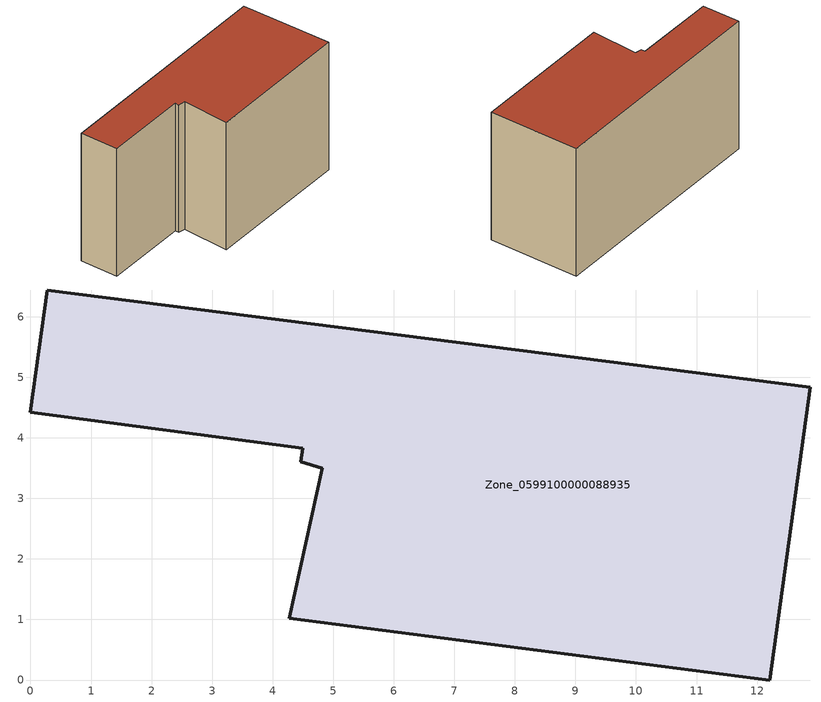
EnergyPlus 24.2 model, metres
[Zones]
Zone_0599100000088935
 floor ground (C_G): 0.28,6.44 12.88,4.84 12.21,0 4.28,1.02 4.82,3.5 4.46,3.61 4.5,3.83 0,4.42 z0
 wall outside (C_F): 12.88,4.84 0.28,6.44 0,4.42 4.5,3.83 4.46,3.61 4.82,3.5 4.28,1.02 12.21,0 12.88,4.84 z0:7.18
 roof outside (C_R): 4.82,3.5 4.28,1.02 12.21,0 12.88,4.84 0.28,6.44 0,4.42 4.5,3.83 4.46,3.61 z7.18
[BUILDING]
Pand.0599100000088935: North Axis=0; Terrain=City; Loads Convergence Tolerance Value=0.04; Temperature Convergence Tolerance Value=0.4; Solar Distribution=FullExterior; Maximum Number of Warmup Days=25; Minimum Number of Warmup Days=1
[Site:Location]
Rotterdam.The.Hague.AP_ZH_NLD Design_Conditions: Latitude=51.96; Longitude=4.45; Time Zone=1; Elevation=-4.5
[SITE:GROUNDTEMPERATURE:BUILDINGSURFACE]
18, 18, 18, 18, 18, 18, 18, 18, 18, 18, 18, 18
[MATERIAL] Thermal Absorptance=0.9; Solar Absorptance=0.7; Visible Absorptance=0.7
Name | Roughness | Thickness | Conductivity | Density | Specific Heat
G.TI.1946 | MediumSmooth | 0.15 | 1 | 540 | 1210
F.TI.1946 | Rough | 0.3 | 0.857143 | 1920 | 840
R.TI.1946 | MediumRough | 0.2 | 0.1 | 1500 | 1000
[CONSTRUCTION]
C_G: G.TI.1946
C_F: F.TI.1946
C_R: R.TI.1946
[ZONE]
Zone_0599100000088935: Type=1; Multiplier=1; Ceiling Height=Autocalculate; Volume=Autocalculate; Floor Area=autocalculate; Part of Total Floor Area=Yes
[ZONEINFILTRATION:DESIGNFLOWRATE]
Infil_Zone_0599100000088935: Zone or ZoneList or Space or SpaceList=Zone_0599100000088935; Schedule=AlwaysOn; Design Flow Rate Calculation Method=Flow/Area; Flow Rate per Floor Area=0.003; Constant Term Coefficient=1; Temperature Term Coefficient=0; Velocity Term Coefficient=0; Velocity Squared Term Coefficient=0
[HVACTEMPLATE:ZONE:IDEALLOADSAIRSYSTEM]
Zone_0599100000088935: Maximum Heating Supply Air Temperature=50; Minimum Cooling Supply Air Temperature=13; Maximum Heating Supply Air Humidity Ratio=0.0156; Minimum Cooling Supply Air Humidity Ratio=0.0077; Heating Limit=NoLimit; Cooling Limit=NoLimit; Dehumidification Control Type=ConstantSensibleHeatRatio; Cooling Sensible Heat Ratio=0.7; Dehumidification Setpoint=60; Humidification Control Type=None; Humidification Setpoint=30; Outdoor Air Method=None; Outdoor Air Flow Rate per Person=0.00944; Outdoor Air Flow Rate per Zone Floor Area=0; Outdoor Air Flow Rate per Zone=0; Demand Controlled Ventilation Type=None; Outdoor Air Economizer Type=NoEconomizer; Heat Recovery Type=None; Sensible Heat Recovery Effectiveness=0.7; Latent Heat Recovery Effectiveness=0.65
[ZONECONTROL:THERMOSTAT]
ThermostatControl_Zone_0599100000088935: Zone or ZoneList=Zone_0599100000088935; Control Type Schedule=DualSetpointControlType; Control 1=Thermostat_Zone_0599100000088935; Temperature Difference Between Cutout And Setpoint=0
[THERMOSTATSETPOINT:DUALSETPOINT]
Thermostat_Zone_0599100000088935: Heating Setpoint Temperature Schedule=HeatingSetpoint_Zone_0599100000088935; Cooling Setpoint Temperature Schedule=CoolingSetpoint_Zone_0599100000088935
[SCHEDULE:COMPACT]
HeatingSetpoint_Zone_0599100000088935: Through: 12/31, For: AllDays, Until: 24:00, 21
CoolingSetpoint_Zone_0599100000088935: Through: 12/31, For: AllDays, Until: 24:00, 24
DualSetpointControlType: Through: 12/31, For: AllDays, Until: 24:00, 4
AlwaysOn: Through: 12/31, For: AllDays, Until: 24:00, 1
